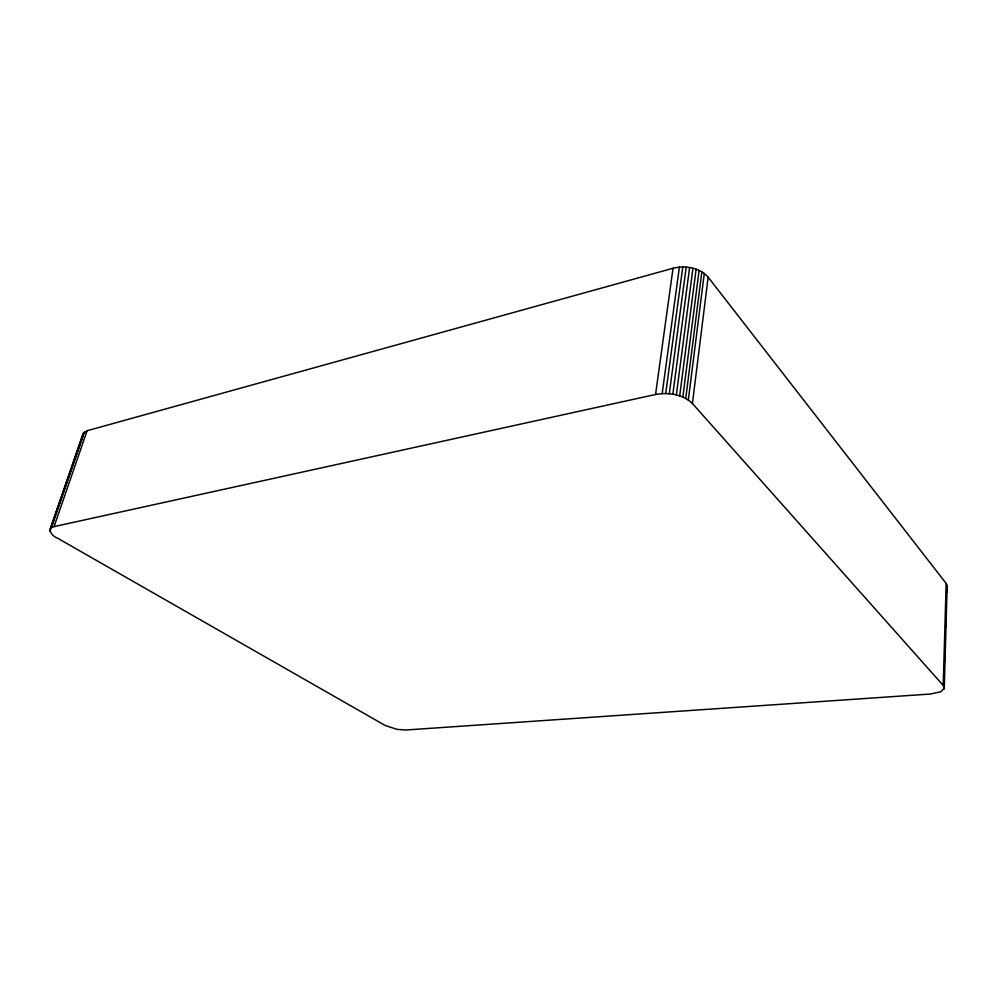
<?xml version="1.0" encoding="UTF-8"?>
<svg xmlns="http://www.w3.org/2000/svg" width="997" height="997" viewBox="0 0 997 997"><rect width="100%" height="100%" fill="white"/><g stroke="black" fill="none" stroke-linecap="round" stroke-linejoin="round"><path stroke-width="1.5" d="M944.246 688.341L943.224 685.438L692.417 403.498C682.858 394.214 668.227 392.17 655.552 394.476L54.062 526.615C45.625 527.986 52.579 536.722 57.203 537.981L385.203 725.492L397.043 729.38L405.978 729.991L930.488 694.024L940.807 691.744L944.246 688.341L947.15 585.613L946.165 583.457L708.144 277.166C699.595 267.495 685.113 265.289 673.05 268.255L87.113 430.729L83.075 433.658L49.85 530.055M947.15 585.613L946.652 592.38M943.224 685.438L946.165 583.457M943.885 689.276L944.371 672.352M944.67 661.584L945.38 636.983M945.642 627.749L946.34 603.148M692.417 403.498L708.144 277.166M688.329 400.009L704.293 273.452M682.845 397.093L699.096 270.399M685.737 398.464L701.851 271.832M679.692 395.909L696.105 269.202M676.34 394.962L692.927 268.243M669.286 393.765L686.198 267.121M672.85 394.239L689.6 267.545M665.709 393.553L682.783 266.984M662.182 393.603L679.406 267.121M655.552 394.476L673.05 268.255M83.075 433.658L82.901 435.826M50.585 528.31L83.636 432.723M49.987 531.077L82.402 437.297M51.433 527.612L84.508 431.913M54.062 526.615L87.113 430.729"/></g></svg>
